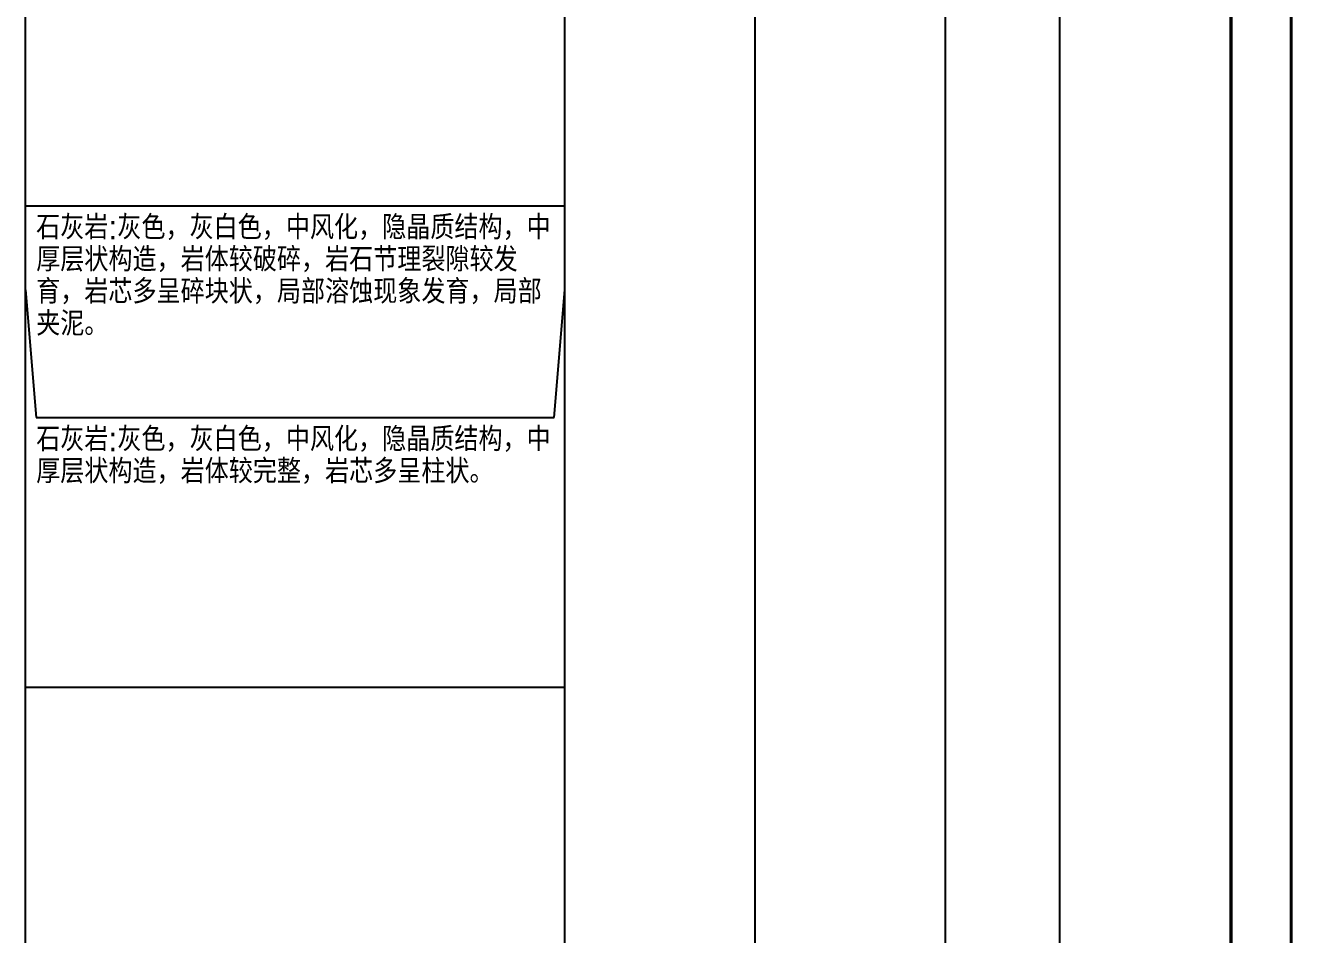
# Model space of a CAD drawing. Header units: millimetres. Extents: x 12489 to 89920, y 4630 to 4927.
# Drawn here: x 26674.3 to 26779.6, y 4705.1 to 4780.7 of the extents above; entities that cross this region are included whole.
import ezdxf

# ---------------------------------------------------------------- set-up
doc = ezdxf.new("R2010")
doc.units = ezdxf.units.MM
doc.styles.add('成果图表体', font='Comfont.shx', dxfattribs={"height": 2, "bigfont": 'Hztxt12a.shx'})

# ---------------------------------------------------------------- blocks, each defined once
blk = doc.blocks.new('钻孔柱状图路桥昇龙制图梁世成校核莫家里.dwg65', base_point=(25, 236))
for points, const_width in [([(0, 0), (210, 0), (210, 297), (0, 297)], 0.25), ([(25, 5), (205, 5), (205, 292), (25, 292)], 0.3)]:
    blk.add_lwpolyline(points, close=True, dxfattribs=dict(const_width=const_width))

msp = doc.modelspace()

# ---------------------------------------------------------------- linework, layer by layer
at = {"color": 0}
for points in [[(26674.29, 4643.71), (26674.29, 4837.71)], [(26674.29, 4643.71), (26674.29, 4837.71)], [(26719.11, 4643.71), (26719.11, 4837.71)], [(26719.11, 4643.71), (26719.11, 4837.71)], [(26734.92, 4643.71), (26734.92, 4837.71)], [(26734.92, 4643.71), (26734.92, 4837.71)], [(26750.73, 4643.71), (26750.73, 4837.71)], [(26750.73, 4643.71), (26750.73, 4837.71)], [(26760.22, 4643.71), (26760.22, 4837.71)], [(26760.22, 4643.71), (26760.22, 4837.71)], [(26774.45, 4643.71), (26774.45, 4837.71)], [(26674.29, 4765.71), (26674.29, 4788.71)], [(26719.11, 4765.71), (26719.11, 4788.71)], [(26674.29, 4765.71), (26719.11, 4765.71)], [(26674.29, 4758.71), (26674.29, 4765.71)], [(26719.11, 4758.71), (26719.11, 4765.71)], [(26674.29, 4758.71), (26675.19, 4748.11)], [(26674.29, 4725.71), (26674.29, 4758.71)], [(26718.22, 4748.11), (26719.11, 4758.71)], [(26719.11, 4725.71), (26719.11, 4758.71)], [(26675.19, 4748.11), (26718.22, 4748.11)], [(26674.29, 4725.71), (26719.11, 4725.71)]]:
    msp.add_lwpolyline(points, dxfattribs=at)

# ---------------------------------------------------------------- block references
msp.add_blockref('钻孔柱状图路桥昇龙制图梁世成校核莫家里.dwg65', (26594.45, 4865.71))

# ---------------------------------------------------------------- texts
at = {"color": 0, "char_height": 2, "width": 43.0292, "attachment_point": 1, "line_spacing_factor": 0.8, "style": '成果图表体'}
for s, insert in [('石灰岩:灰色，灰白色，中风化，隐晶质结构，中厚层状构造，岩体较破碎，岩石节理裂隙较发育，岩芯多呈碎块状，局部溶蚀现象发育，局部夹泥。', (26675.19, 4764.91)), ('石灰岩:灰色，灰白色，中风化，隐晶质结构，中厚层状构造，岩体较完整，岩芯多呈柱状。', (26675.19, 4747.31))]:
    msp.add_mtext(s, dxfattribs=dict(at, insert=insert))

doc.saveas('drawing.dxf')
